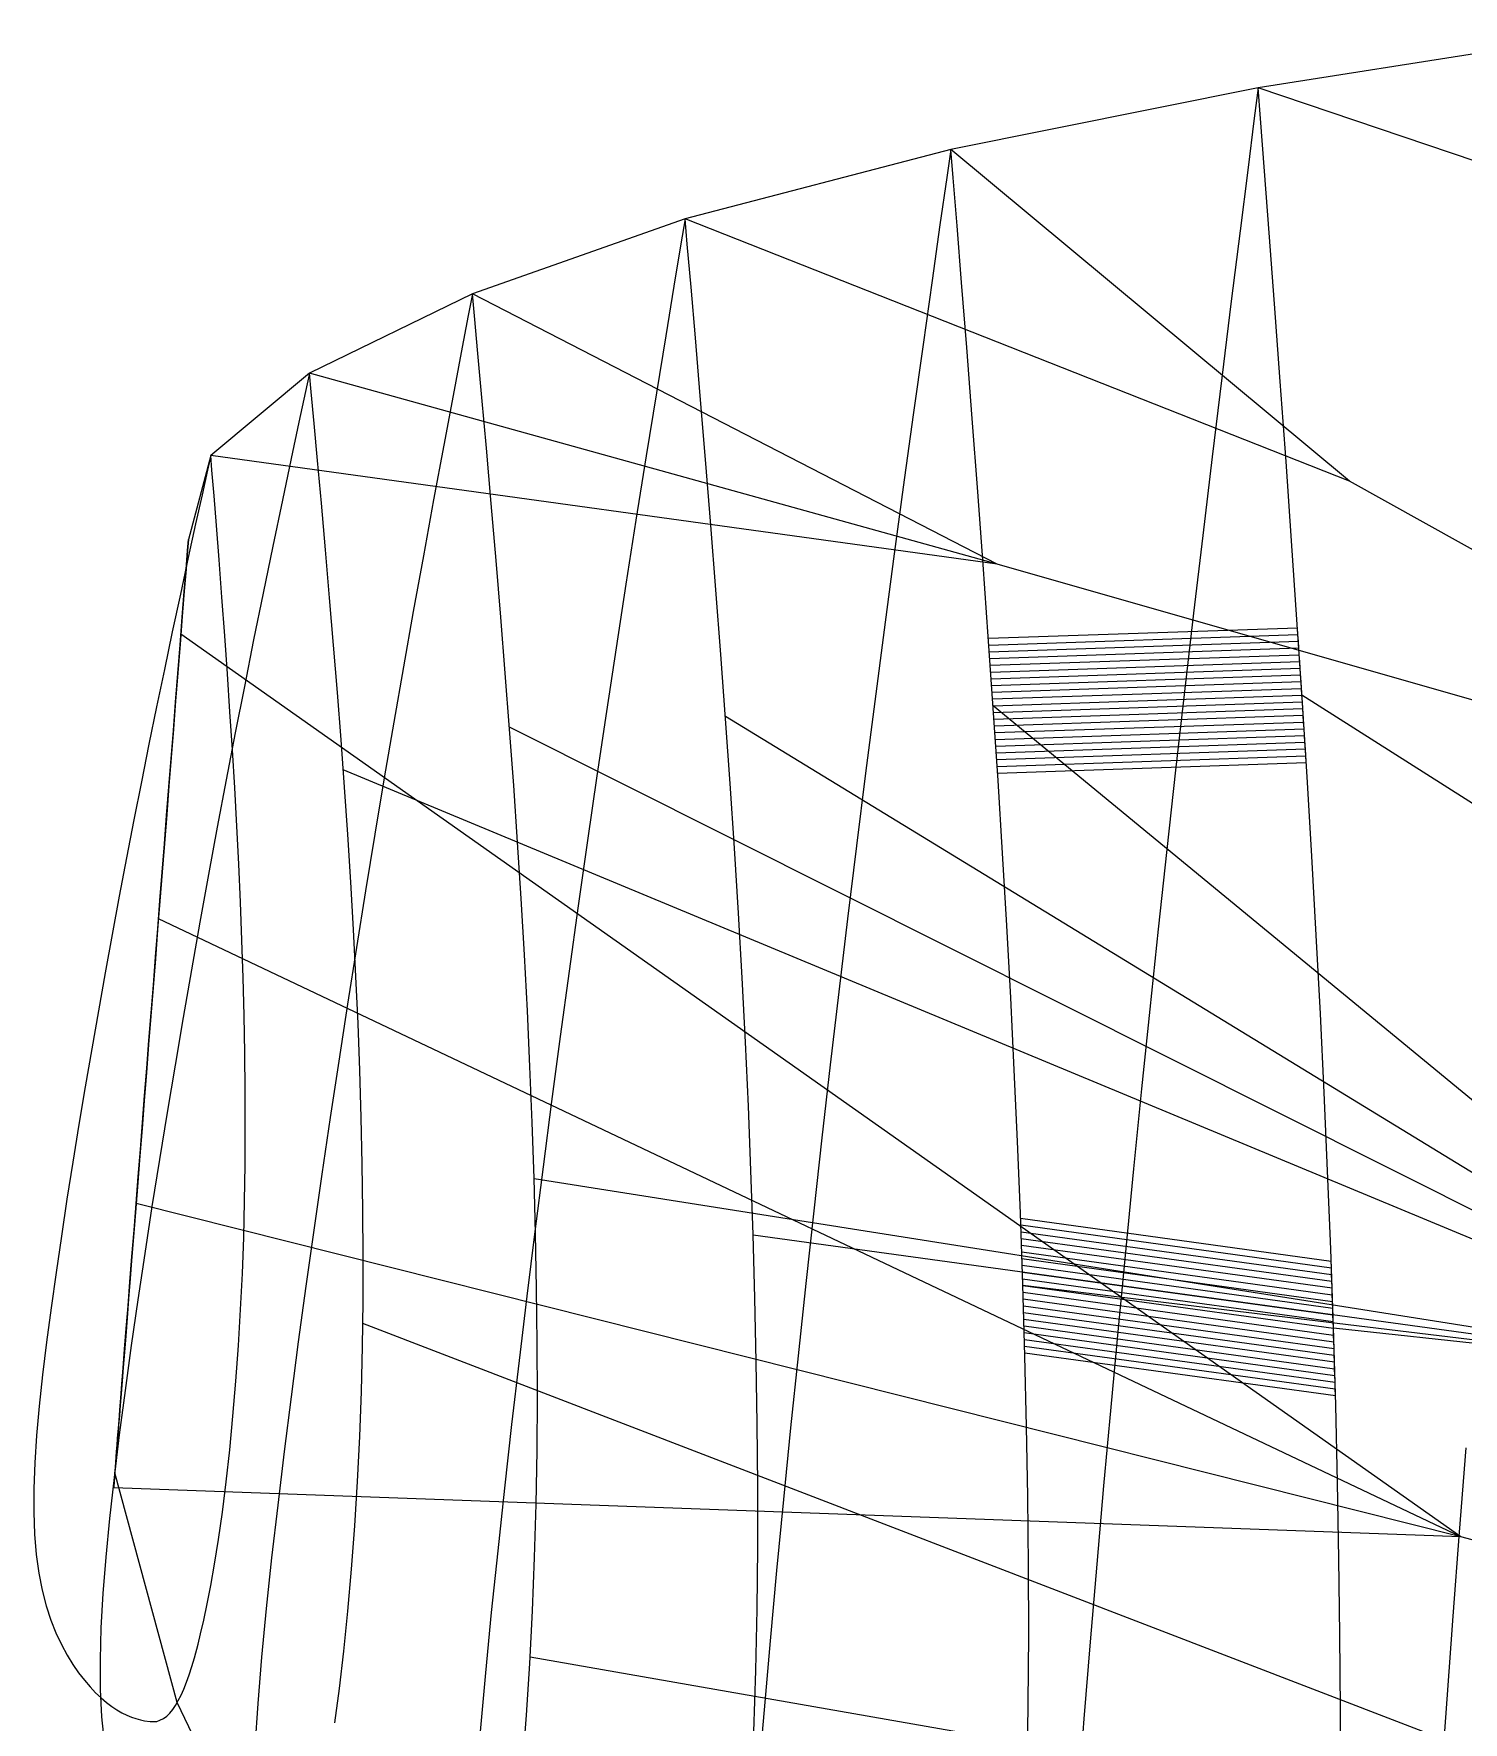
# Model space of a CAD drawing. Extents: x -442 to 442, y 0 to 303.
# Drawn here: x -442.4 to -314.7, y 135.2 to 286 of the extents above; entities that cross this region are included whole.
import ezdxf

# ---------------------------------------------------------------- set-up
doc = ezdxf.new("R2010")
doc.units = 0

msp = doc.modelspace()

# ---------------------------------------------------------------- linework, layer by layer
at = {"layer": 'default', "color": 5, "linetype": 'CONTINUOUS'}
for p, q in [((-302.3, 285.956, 81.31), (-333.052, 281.131, 102.316)), ((-333.052, 281.131, 102.316), (-360.493, 275.616, 124.32)), ((-333.052, 281.131, 102.316), (-333.4, 278.413, 101.833)), ((-333.4, 278.413, 101.833), (-333.988, 273.78, 101.017)), ((-360.493, 275.616, 124.32), (-384.217, 269.431, 146.778)), ((-360.493, 275.616, 124.32), (-360.852, 273.131, 123.893)), ((-360.852, 273.131, 123.893), (-361.46, 268.896, 123.172)), ((-333.988, 273.78, 101.017), (-334.674, 268.35, 100.065)), ((-384.217, 269.431, 146.778), (-403.193, 262.726, 170.005)), ((-384.217, 269.431, 146.778), (-384.588, 267.212, 146.424)), ((-361.46, 268.896, 123.172), (-362.168, 263.932, 122.331)), ((-384.588, 267.212, 146.424), (-385.215, 263.43, 145.828)), ((-334.674, 268.35, 100.065), (-335.455, 262.088, 98.981)), ((-362.168, 263.932, 122.331), (-362.974, 258.207, 121.373)), ((-403.193, 262.726, 170.005), (-417.754, 255.641, 193.035)), ((-403.193, 262.726, 170.005), (-403.564, 260.798, 169.735)), ((-385.215, 263.43, 145.828), (-385.945, 258.997, 145.132)), ((-335.455, 262.088, 98.981), (-336.301, 255.228, 97.807)), ((-403.564, 260.798, 169.735), (-404.191, 257.512, 169.281)), ((-385.945, 258.997, 145.132), (-386.778, 253.885, 144.339)), ((-362.974, 258.207, 121.373), (-363.848, 251.936, 120.335)), ((-404.191, 257.512, 169.281), (-404.921, 253.661, 168.751)), ((-417.754, 255.641, 193.035), (-426.556, 248.306, 215.268)), ((-417.754, 255.641, 193.035), (-418.103, 254.022, 192.847)), ((-336.301, 255.228, 97.807), (-337.161, 248.171, 96.615)), ((-418.103, 254.022, 192.847), (-418.693, 251.263, 192.529)), ((-404.921, 253.661, 168.751), (-405.755, 249.218, 168.146)), ((-386.778, 253.885, 144.339), (-387.681, 248.284, 143.479)), ((-363.848, 251.936, 120.335), (-364.736, 245.484, 119.28)), ((-418.693, 251.263, 192.529), (-419.381, 248.028, 192.157)), ((-405.755, 249.218, 168.146), (-406.658, 244.352, 167.491)), ((-426.556, 248.306, 215.268), (-428.554, 240.808, 236.286)), ((-426.556, 248.306, 215.268), (-426.847, 247.006, 215.197)), ((-419.381, 248.028, 192.157), (-420.165, 244.298, 191.734)), ((-387.681, 248.284, 143.479), (-388.598, 242.523, 142.605)), ((-337.161, 248.171, 96.615), (-338, 241.165, 95.45)), ((-426.847, 247.006, 215.197), (-427.337, 244.791, 215.077)), ((-427.337, 244.791, 215.077), (-427.909, 242.194, 214.936)), ((-420.165, 244.298, 191.734), (-421.016, 240.212, 191.274)), ((-406.658, 244.352, 167.491), (-407.577, 239.346, 166.824)), ((-364.736, 245.484, 119.28), (-365.604, 239.079, 118.25)), ((-427.909, 242.194, 214.936), (-428.562, 239.199, 214.777)), ((-388.598, 242.523, 142.605), (-389.495, 236.802, 141.751)), ((-428.631, 239.826, 236.285), (-428.763, 238.152, 236.282)), ((-428.554, 240.808, 236.286), (-428.631, 239.826, 236.285)), ((-421.016, 240.212, 191.274), (-421.882, 236.008, 190.807)), ((-338, 241.165, 95.45), (-338.82, 234.211, 94.312)), ((-428.562, 239.199, 214.777), (-429.271, 235.918, 214.603)), ((-407.577, 239.346, 166.824), (-408.475, 234.375, 166.172)), ((-365.604, 239.079, 118.25), (-366.452, 232.721, 117.243)), ((-428.763, 238.152, 236.282), (-428.917, 236.189, 236.279)), ((-389.495, 236.802, 141.751), (-390.372, 231.124, 140.917)), ((-429.271, 235.918, 214.603), (-429.993, 232.542, 214.426)), ((-428.917, 236.189, 236.279), (-429.095, 233.926, 236.275)), ((-421.882, 236.008, 190.807), (-422.729, 231.834, 190.35)), ((-429.095, 233.926, 236.275), (-429.29, 231.447, 236.271)), ((-408.475, 234.375, 166.172), (-409.354, 229.441, 165.535)), ((-338.82, 234.211, 94.312), (-339.628, 227.239, 93.192)), ((-429.993, 232.542, 214.426), (-430.699, 229.191, 214.253)), ((-366.452, 232.721, 117.243), (-367.287, 226.347, 116.251)), ((-429.29, 231.447, 236.271), (-429.491, 228.897, 236.267)), ((-422.729, 231.834, 190.35), (-423.557, 227.69, 189.903)), ((-390.372, 231.124, 140.917), (-391.236, 225.431, 140.094)), ((-430.699, 229.191, 214.253), (-431.39, 225.863, 214.084)), ((-409.354, 229.441, 165.535), (-410.22, 224.494, 164.907)), ((-429.491, 228.897, 236.267), (-429.69, 226.366, 236.263)), ((-423.557, 227.69, 189.903), (-424.374, 223.536, 189.462)), ((-429.69, 226.366, 236.263), (-429.888, 223.853, 236.259)), ((-367.287, 226.347, 116.251), (-368.111, 219.927, 115.273)), ((-339.628, 227.239, 93.192), (-340.423, 220.218, 92.088)), ((-431.39, 225.863, 214.084), (-432.073, 222.528, 213.917)), ((-391.236, 225.431, 140.094), (-392.089, 219.698, 139.282)), ((-429.888, 223.853, 236.259), (-430.086, 221.334, 236.255)), ((-424.374, 223.536, 189.462), (-425.182, 219.351, 189.026)), ((-410.22, 224.494, 164.907), (-411.075, 219.512, 164.286)), ((-432.073, 222.528, 213.917), (-432.749, 219.168, 213.751)), ((-430.086, 221.334, 236.255), (-430.286, 218.798, 236.251)), ((-340.423, 220.218, 92.088), (-341.206, 213.135, 91.002)), ((-432.749, 219.168, 213.751), (-433.416, 215.778, 213.588)), ((-430.286, 218.798, 236.251), (-430.487, 216.239, 236.247)), ((-425.182, 219.351, 189.026), (-425.978, 215.13, 188.596)), ((-411.075, 219.512, 164.286), (-411.919, 214.485, 163.674)), ((-392.089, 219.698, 139.282), (-392.928, 213.914, 138.482)), ((-368.111, 219.927, 115.273), (-368.922, 213.451, 114.31)), ((-433.416, 215.778, 213.588), (-434.074, 212.371, 213.427)), ((-430.487, 216.239, 236.247), (-430.689, 213.668, 236.243)), ((-425.978, 215.13, 188.596), (-426.763, 210.886, 188.172)), ((-411.919, 214.485, 163.674), (-412.749, 209.433, 163.072)), ((-430.689, 213.668, 236.243), (-430.892, 211.09, 236.239)), ((-392.928, 213.914, 138.482), (-393.755, 208.1, 137.695)), ((-368.922, 213.451, 114.31), (-369.719, 206.943, 113.364)), ((-341.206, 213.135, 91.002), (-341.975, 206.017, 89.934)), ((-434.074, 212.371, 213.427), (-434.719, 208.954, 213.269)), ((-430.892, 211.09, 236.239), (-431.095, 208.511, 236.235)), ((-426.763, 210.886, 188.172), (-427.531, 206.631, 187.758)), ((-434.719, 208.954, 213.269), (-435.352, 205.535, 213.114)), ((-431.095, 208.511, 236.235), (-431.298, 205.936, 236.231)), ((-412.749, 209.433, 163.072), (-413.56, 204.366, 162.483)), ((-393.755, 208.1, 137.695), (-394.562, 202.27, 136.927)), ((-427.531, 206.631, 187.758), (-428.285, 202.373, 187.351)), ((-369.719, 206.943, 113.364), (-370.497, 200.416, 112.44)), ((-435.352, 205.535, 213.114), (-435.972, 202.12, 212.962)), ((-431.298, 205.936, 236.231), (-431.5, 203.366, 236.227)), ((-341.975, 206.017, 89.934), (-342.725, 198.879, 88.894)), ((-413.56, 204.366, 162.483), (-414.356, 199.298, 161.906)), ((-435.972, 202.12, 212.962), (-436.581, 198.713, 212.813)), ((-431.5, 203.366, 236.227), (-431.701, 200.804, 236.223)), ((-428.285, 202.373, 187.351), (-429.021, 198.121, 186.953)), ((-394.562, 202.27, 136.927), (-395.352, 196.438, 136.174)), ((-431.701, 200.804, 236.223), (-431.902, 198.253, 236.219)), ((-414.356, 199.298, 161.906), (-415.133, 194.235, 161.342)), ((-370.497, 200.416, 112.44), (-371.258, 193.887, 111.535)), ((-436.581, 198.713, 212.813), (-437.176, 195.315, 212.667)), ((-431.902, 198.253, 236.219), (-432.102, 195.713, 236.215)), ((-429.021, 198.121, 186.953), (-429.744, 193.877, 186.563)), ((-342.725, 198.879, 88.894), (-343.459, 191.738, 87.876)), ((-395.352, 196.438, 136.174), (-396.124, 190.613, 135.438)), ((-437.176, 195.315, 212.667), (-437.757, 191.93, 212.525)), ((-432.102, 195.713, 236.215), (-432.301, 193.188, 236.211)), ((-432.301, 193.188, 236.211), (-432.498, 190.686, 236.207)), ((-429.744, 193.877, 186.563), (-430.449, 189.646, 186.182)), ((-415.133, 194.235, 161.342), (-415.896, 189.183, 160.789)), ((-371.258, 193.887, 111.535), (-372.002, 187.365, 110.653)), ((-437.757, 191.93, 212.525), (-438.321, 188.56, 212.387)), ((-343.459, 191.738, 87.876), (-344.175, 184.606, 86.883)), ((-432.498, 190.686, 236.207), (-432.692, 188.211, 236.203)), ((-396.124, 190.613, 135.438), (-396.881, 184.8, 134.718)), ((-438.321, 188.56, 212.387), (-438.867, 185.209, 212.253)), ((-430.449, 189.646, 186.182), (-431.137, 185.43, 185.811)), ((-415.896, 189.183, 160.789), (-416.639, 184.145, 160.25)), ((-432.692, 188.211, 236.203), (-432.884, 185.776, 236.199)), ((-372.002, 187.365, 110.653), (-372.73, 180.858, 109.788)), ((-432.884, 185.776, 236.199), (-433.071, 183.396, 236.195)), ((-438.867, 185.209, 212.253), (-439.392, 181.888, 212.125)), ((-431.137, 185.43, 185.811), (-431.803, 181.234, 185.452)), ((-416.639, 184.145, 160.25), (-417.362, 179.127, 159.725)), ((-396.881, 184.8, 134.718), (-397.618, 179.005, 134.016)), ((-344.175, 184.606, 86.883), (-344.875, 177.49, 85.911)), ((-433.071, 183.396, 236.195), (-433.253, 181.091, 236.192)), ((-439.392, 181.888, 212.125), (-439.893, 178.602, 212.002)), ((-433.253, 181.091, 236.192), (-433.426, 178.886, 236.188)), ((-431.803, 181.234, 185.452), (-432.446, 177.061, 185.104)), ((-372.73, 180.858, 109.788), (-373.438, 174.37, 108.947)), ((-439.893, 178.602, 212.002), (-440.368, 175.367, 211.885)), ((-433.426, 178.886, 236.188), (-433.591, 176.796, 236.185)), ((-417.362, 179.127, 159.725), (-418.063, 174.131, 159.217)), ((-397.618, 179.005, 134.016), (-398.335, 173.231, 133.334)), ((-433.591, 176.796, 236.185), (-433.745, 174.83, 236.182)), ((-432.446, 177.061, 185.104), (-433.064, 172.925, 184.771)), ((-344.875, 177.49, 85.911), (-345.556, 170.395, 84.966)), ((-440.368, 175.367, 211.885), (-440.811, 172.205, 211.777)), ((-433.745, 174.83, 236.182), (-433.89, 172.991, 236.179)), ((-418.063, 174.131, 159.217), (-418.739, 169.164, 158.726)), ((-373.438, 174.37, 108.947), (-374.126, 167.907, 108.13)), ((-440.811, 172.205, 211.777), (-441.213, 169.141, 211.679)), ((-433.89, 172.991, 236.179), (-434.025, 171.278, 236.176)), ((-433.064, 172.925, 184.771), (-433.651, 168.833, 184.454)), ((-398.335, 173.231, 133.334), (-399.028, 167.484, 132.673)), ((-434.025, 171.278, 236.176), (-434.15, 169.692, 236.174)), ((-345.556, 170.395, 84.966), (-346.217, 163.327, 84.048)), ((-441.213, 169.141, 211.679), (-441.566, 166.208, 211.592)), ((-434.15, 169.692, 236.174), (-434.265, 168.228, 236.171)), ((-418.739, 169.164, 158.726), (-419.387, 164.242, 158.257)), ((-434.265, 168.228, 236.171), (-434.371, 166.883, 236.169)), ((-433.651, 168.833, 184.454), (-434.207, 164.805, 184.154)), ((-399.028, 167.484, 132.673), (-399.697, 161.77, 132.037)), ((-374.126, 167.907, 108.13), (-374.792, 161.473, 107.339)), ((-441.566, 166.208, 211.592), (-441.864, 163.427, 211.519)), ((-434.371, 166.883, 236.169), (-434.468, 165.65, 236.167)), ((-434.207, 164.805, 184.154), (-434.722, 160.867, 183.876)), ((-434.556, 164.522, 236.166), (-434.637, 163.493, 236.164)), ((-434.468, 165.65, 236.167), (-434.556, 164.522, 236.166)), ((-441.864, 163.427, 211.519), (-442.098, 160.808, 211.462)), ((-434.637, 163.493, 236.164), (-434.711, 162.557, 236.163)), ((-419.387, 164.242, 158.257), (-420.001, 159.371, 157.811)), ((-346.217, 163.327, 84.048), (-346.856, 156.292, 83.161)), ((-434.778, 161.711, 236.161), (-434.837, 160.951, 236.16)), ((-434.711, 162.557, 236.163), (-434.778, 161.711, 236.161)), ((-399.697, 161.77, 132.037), (-400.336, 156.107, 131.428)), ((-374.792, 161.473, 107.339), (-375.432, 155.078, 106.579)), ((-442.098, 160.808, 211.462), (-442.261, 158.355, 211.422)), ((-434.722, 160.867, 183.876), (-435.187, 157.053, 183.625)), ((-434.891, 160.272, 236.159), (-434.939, 159.665, 236.158)), ((-434.837, 160.951, 236.16), (-434.891, 160.272, 236.159)), ((-442.261, 158.355, 211.422), (-442.347, 156.068, 211.401)), ((-435.018, 158.65, 236.156), (-435.052, 158.228, 236.156)), ((-434.981, 159.127, 236.157), (-435.018, 158.65, 236.156)), ((-434.939, 159.665, 236.158), (-434.981, 159.127, 236.157)), ((-420.001, 159.371, 157.811), (-420.583, 154.576, 157.389)), ((-314.527, 159.703, 61.161), (-315.117, 152.164, 60.188)), ((-435.187, 157.053, 183.625), (-435.592, 153.401, 183.407)), ((-435.165, 156.791, 236.153), (-435.179, 156.615, 236.153)), ((-435.169, 156.737, 236.153), (-435.149, 156.99, 236.154)), ((-435.148, 157.001, 236.154), (-435.165, 156.791, 236.153)), ((-435.149, 156.99, 236.154), (-435.126, 157.286, 236.154)), ((-435.129, 157.247, 236.154), (-435.148, 157.001, 236.154)), ((-435.106, 157.532, 236.155), (-435.129, 157.247, 236.154)), ((-435.126, 157.286, 236.154), (-435.111, 157.472, 236.154)), ((-435.081, 157.857, 236.155), (-435.106, 157.532, 236.155)), ((-435.052, 158.228, 236.156), (-435.081, 157.857, 236.155)), ((-442.347, 156.068, 211.401), (-442.356, 153.946, 211.399)), ((-435.218, 156.118, 236.152), (-435.215, 156.157, 236.152)), ((-435.216, 156.145, 236.152), (-435.218, 156.117, 236.152)), ((-435.218, 156.117, 236.152), (-435.218, 156.118, 236.152)), ((-435.211, 156.196, 236.152), (-435.216, 156.145, 236.152)), ((-435.215, 156.157, 236.152), (-435.208, 156.238, 236.153)), ((-435.206, 156.267, 236.153), (-435.211, 156.196, 236.152)), ((-435.208, 156.238, 236.153), (-435.199, 156.361, 236.153)), ((-435.199, 156.357, 236.153), (-435.206, 156.267, 236.153)), ((-435.199, 156.361, 236.153), (-435.186, 156.527, 236.153)), ((-435.19, 156.472, 236.153), (-435.199, 156.357, 236.153)), ((-435.179, 156.615, 236.153), (-435.19, 156.472, 236.153)), ((-435.186, 156.527, 236.153), (-435.169, 156.737, 236.153)), ((-400.336, 156.107, 131.428), (-400.942, 150.504, 130.851)), ((-346.856, 156.292, 83.161), (-347.47, 149.298, 82.31)), ((-442.356, 153.946, 211.399), (-442.285, 151.983, 211.416)), ((-420.583, 154.576, 157.389), (-421.12, 149.89, 156.999)), ((-375.432, 155.078, 106.579), (-376.044, 148.739, 105.852)), ((-435.592, 153.401, 183.407), (-435.929, 149.937, 183.224)), ((-442.285, 151.983, 211.416), (-442.137, 150.175, 211.452)), ((-315.117, 152.164, 60.188), (-315.684, 144.67, 59.254)), ((-442.137, 150.175, 211.452), (-441.915, 148.514, 211.507)), ((-435.929, 149.937, 183.224), (-436.188, 146.677, 183.085)), ((-421.12, 149.89, 156.999), (-421.604, 145.351, 156.648)), ((-400.942, 150.504, 130.851), (-401.513, 144.988, 130.307)), ((-347.47, 149.298, 82.31), (-348.056, 142.367, 81.497)), ((-441.915, 148.514, 211.507), (-441.621, 146.991, 211.579)), ((-376.044, 148.739, 105.852), (-376.623, 142.468, 105.165)), ((-441.621, 146.991, 211.579), (-441.259, 145.595, 211.667)), ((-436.188, 146.677, 183.085), (-436.359, 143.622, 182.992)), ((-441.259, 145.595, 211.667), (-440.84, 144.321, 211.77)), ((-421.604, 145.351, 156.648), (-422.022, 141.005, 156.345)), ((-401.513, 144.988, 130.307), (-402.041, 139.598, 129.804)), ((-440.84, 144.321, 211.77), (-440.379, 143.167, 211.883)), ((-436.359, 143.622, 182.992), (-436.435, 140.775, 182.951)), ((-315.684, 144.67, 59.254), (-316.224, 137.244, 58.365)), ((-440.379, 143.167, 211.883), (-439.888, 142.124, 212.003)), ((-439.888, 142.124, 212.003), (-439.383, 141.19, 212.127)), ((-376.623, 142.468, 105.165), (-377.168, 136.295, 104.517)), ((-348.056, 142.367, 81.497), (-348.609, 135.51, 80.729)), ((-439.383, 141.19, 212.127), (-438.869, 140.352, 212.253)), ((-438.869, 140.352, 212.253), (-438.352, 139.605, 212.379)), ((-436.435, 140.775, 182.951), (-436.415, 138.133, 182.962)), ((-422.022, 141.005, 156.345), (-422.368, 136.884, 156.093)), ((-438.352, 139.605, 212.379), (-437.839, 138.941, 212.505)), ((-437.839, 138.941, 212.505), (-437.334, 138.351, 212.628)), ((-402.041, 139.598, 129.804), (-402.513, 134.377, 129.354)), ((-437.334, 138.351, 212.628), (-436.837, 137.829, 212.75)), ((-436.837, 137.829, 212.75), (-436.35, 137.37, 212.87)), ((-436.415, 138.133, 182.962), (-436.296, 135.689, 183.027)), ((-436.35, 137.37, 212.87), (-435.87, 136.964, 212.987)), ((-316.224, 137.244, 58.365), (-316.733, 129.897, 57.525)), ((-436.296, 135.689, 183.027), (-436.082, 133.44, 183.142)), ((-435.87, 136.964, 212.987), (-435.4, 136.611, 213.102)), ((-435.4, 136.611, 213.102), (-434.94, 136.306, 213.215)), ((-434.94, 136.306, 213.215), (-434.492, 136.048, 213.324)), ((-434.492, 136.048, 213.324), (-434.06, 135.835, 213.43)), ((-434.06, 135.835, 213.43), (-433.638, 135.66, 213.534)), ((-430.78, 135.52, 214.234), (-430.486, 135.727, 214.305)), ((-430.486, 135.727, 214.305), (-430.208, 135.994, 214.373)), ((-430.208, 135.994, 214.373), (-429.951, 136.32, 214.436)), ((-429.951, 136.32, 214.436), (-429.704, 136.704, 214.497)), ((-429.704, 136.704, 214.497), (-429.568, 136.945, 214.53)), ((-422.368, 136.884, 156.093), (-422.629, 133.005, 155.904)), ((-377.168, 136.295, 104.517), (-377.67, 130.262, 103.921)), ((-433.638, 135.66, 213.534), (-433.234, 135.518, 213.633)), ((-433.234, 135.518, 213.633), (-432.82, 135.403, 213.734)), ((-432.82, 135.403, 213.734), (-432.469, 135.316, 213.82)), ((-432.469, 135.316, 213.82), (-431.965, 135.254, 213.943)), ((-431.965, 135.254, 213.943), (-431.925, 135.254, 213.953)), ((-431.925, 135.254, 213.953), (-431.356, 135.277, 214.092)), ((-431.356, 135.277, 214.092), (-431.099, 135.372, 214.155)), ((-431.099, 135.372, 214.155), (-430.78, 135.52, 214.234)), ((-348.609, 135.51, 80.729), (-349.13, 128.761, 80.007))]:
    msp.add_line(p, q, dxfattribs=at)
at = {"layer": 'default', "color": 3, "linetype": 'CONTINUOUS'}
for p, q in [((-332.838, 278.377, 102.613), (-333.052, 281.131, 102.316)), ((-332.478, 273.682, 103.113), (-332.838, 278.377, 102.613)), ((-360.286, 273.094, 124.566), (-360.493, 275.616, 124.32)), ((-359.937, 268.794, 124.98), (-360.286, 273.094, 124.566)), ((-332.06, 268.177, 103.692), (-332.478, 273.682, 103.113)), ((-384.019, 267.174, 146.967), (-384.217, 269.431, 146.778)), ((-359.532, 263.752, 125.46), (-359.937, 268.794, 124.98)), ((-383.684, 263.327, 147.285), (-384.019, 267.174, 146.967)), ((-331.587, 261.835, 104.348), (-332.06, 268.177, 103.692)), ((-403.01, 260.761, 170.137), (-403.193, 262.726, 170.005)), ((-383.297, 258.815, 147.654), (-383.684, 263.327, 147.285)), ((-359.075, 257.944, 126.003), (-359.532, 263.752, 125.46)), ((-331.078, 254.899, 105.054), (-331.587, 261.835, 104.348)), ((-402.703, 257.411, 170.36), (-403.01, 260.761, 170.137)), ((-382.86, 253.618, 148.07), (-383.297, 258.815, 147.654)), ((-358.583, 251.592, 126.588), (-359.075, 257.944, 126.003)), ((-402.346, 253.482, 170.619), (-402.703, 257.411, 170.36)), ((-417.597, 253.986, 193.12), (-417.754, 255.641, 193.035)), ((-330.566, 247.766, 105.765), (-331.078, 254.899, 105.054)), ((-417.333, 251.167, 193.263), (-417.597, 253.986, 193.12)), ((-401.945, 248.956, 170.91), (-402.346, 253.482, 170.619)), ((-382.389, 247.934, 148.518), (-382.86, 253.618, 148.07)), ((-417.027, 247.86, 193.428), (-417.333, 251.167, 193.263)), ((-358.088, 245.06, 127.175), (-358.583, 251.592, 126.588)), ((-401.513, 244.006, 171.223), (-401.945, 248.956, 170.91)), ((-426.448, 246.977, 215.294), (-426.556, 248.306, 215.268)), ((-416.683, 244.05, 193.614), (-417.027, 247.86, 193.428)), ((-381.917, 242.089, 148.968), (-382.389, 247.934, 148.518)), ((-330.071, 240.691, 106.452), (-330.566, 247.766, 105.765)), ((-426.266, 244.711, 215.339), (-426.448, 246.977, 215.294)), ((-426.055, 242.055, 215.391), (-426.266, 244.711, 215.339)), ((-357.611, 238.581, 127.743), (-358.088, 245.06, 127.175)), ((-416.313, 239.884, 193.813), (-416.683, 244.05, 193.614)), ((-401.08, 238.916, 171.537), (-401.513, 244.006, 171.223)), ((-425.819, 238.994, 215.448), (-426.055, 242.055, 215.391)), ((-381.461, 236.292, 149.402), (-381.917, 242.089, 148.968)), ((-428.764, 238.133, 236.282), (-428.632, 239.819, 236.285)), ((-428.632, 239.819, 236.285), (-428.554, 240.808, 236.286)), ((-415.943, 235.6, 194.013), (-416.313, 239.884, 193.813)), ((-329.591, 233.672, 107.117), (-330.071, 240.691, 106.452)), ((-425.566, 235.647, 215.51), (-425.819, 238.994, 215.448)), ((-400.664, 233.868, 171.84), (-401.08, 238.916, 171.537)), ((-357.149, 232.153, 128.291), (-357.611, 238.581, 127.743)), ((-428.92, 236.155, 236.279), (-428.764, 238.133, 236.282)), ((-429.099, 233.877, 236.275), (-428.92, 236.155, 236.279)), ((-425.314, 232.205, 215.572), (-425.566, 235.647, 215.51)), ((-415.588, 231.351, 194.204), (-415.943, 235.6, 194.013)), ((-381.021, 230.54, 149.821), (-381.461, 236.292, 149.402)), ((-429.295, 231.386, 236.271), (-429.099, 233.877, 236.275)), ((-400.262, 228.86, 172.131), (-400.664, 233.868, 171.84)), ((-425.073, 228.792, 215.631), (-425.314, 232.205, 215.572)), ((-329.129, 226.655, 107.759), (-329.591, 233.672, 107.117)), ((-429.497, 228.823, 236.267), (-429.295, 231.386, 236.271)), ((-415.247, 227.136, 194.389), (-415.588, 231.351, 194.204)), ((-356.703, 225.727, 128.82), (-357.149, 232.153, 128.291)), ((-380.598, 224.79, 150.224), (-381.021, 230.54, 149.821)), ((-429.697, 226.281, 236.263), (-429.497, 228.823, 236.267)), ((-424.843, 225.405, 215.687), (-425.073, 228.792, 215.631)), ((-399.877, 223.854, 172.41), (-400.262, 228.86, 172.131)), ((-429.895, 223.759, 236.259), (-429.697, 226.281, 236.263)), ((-414.92, 222.923, 194.565), (-415.247, 227.136, 194.389)), ((-328.683, 219.608, 108.378), (-329.129, 226.655, 107.759)), ((-424.624, 222.021, 215.741), (-424.843, 225.405, 215.687)), ((-380.192, 219.017, 150.61), (-380.598, 224.79, 150.224)), ((-356.275, 219.274, 129.328), (-356.703, 225.727, 128.82)), ((-430.094, 221.238, 236.255), (-429.895, 223.759, 236.259)), ((-399.508, 218.826, 172.678), (-399.877, 223.854, 172.41)), ((-424.418, 218.622, 215.791), (-424.624, 222.021, 215.741)), ((-414.609, 218.692, 194.733), (-414.92, 222.923, 194.565)), ((-430.293, 218.706, 236.251), (-430.094, 221.238, 236.255)), ((-430.493, 216.166, 236.247), (-430.293, 218.706, 236.251)), ((-424.229, 215.213, 215.838), (-424.418, 218.622, 215.791)), ((-414.319, 214.45, 194.889), (-414.609, 218.692, 194.733)), ((-399.164, 213.785, 172.928), (-399.508, 218.826, 172.678)), ((-379.811, 213.227, 150.974), (-380.192, 219.017, 150.61)), ((-355.871, 212.803, 129.809), (-356.275, 219.274, 129.328)), ((-328.26, 212.541, 108.964), (-328.683, 219.608, 108.378)), ((-430.692, 213.627, 236.243), (-430.493, 216.166, 236.247)), ((-424.057, 211.808, 215.88), (-424.229, 215.213, 215.838)), ((-414.052, 210.211, 195.034), (-414.319, 214.45, 194.889)), ((-430.892, 211.096, 236.239), (-430.692, 213.627, 236.243)), ((-398.843, 208.748, 173.16), (-399.164, 213.785, 172.928)), ((-379.454, 207.441, 151.314), (-379.811, 213.227, 150.974)), ((-355.491, 206.336, 130.259), (-355.871, 212.803, 129.809)), ((-431.09, 208.573, 236.235), (-430.892, 211.096, 236.239)), ((-423.906, 208.413, 215.917), (-424.057, 211.808, 215.88)), ((-327.863, 205.479, 109.516), (-328.26, 212.541, 108.964)), ((-413.811, 205.985, 195.164), (-414.052, 210.211, 195.034)), ((-431.288, 206.057, 236.231), (-431.09, 208.573, 236.235)), ((-423.777, 205.031, 215.949), (-423.906, 208.413, 215.917)), ((-398.552, 203.726, 173.372), (-398.843, 208.748, 173.16)), ((-379.127, 201.673, 151.625), (-379.454, 207.441, 151.314)), ((-431.486, 203.543, 236.227), (-431.288, 206.057, 236.231)), ((-413.597, 201.774, 195.279), (-413.811, 205.985, 195.164)), ((-355.142, 199.888, 130.674), (-355.491, 206.336, 130.259)), ((-327.495, 198.437, 110.026), (-327.863, 205.479, 109.516)), ((-431.683, 201.033, 236.223), (-431.486, 203.543, 236.227)), ((-423.669, 201.658, 215.975), (-423.777, 205.031, 215.949)), ((-398.29, 198.722, 173.562), (-398.552, 203.726, 173.372)), ((-431.88, 198.534, 236.219), (-431.683, 201.033, 236.223)), ((-423.584, 198.291, 215.996), (-423.669, 201.658, 215.975)), ((-413.411, 197.576, 195.379), (-413.597, 201.774, 195.279)), ((-378.831, 195.924, 151.907), (-379.127, 201.673, 151.625)), ((-354.823, 193.463, 131.053), (-355.142, 199.888, 130.674)), ((-432.075, 196.053, 236.215), (-431.88, 198.534, 236.219)), ((-423.524, 194.928, 216.01), (-423.584, 198.291, 215.996)), ((-413.255, 193.384, 195.464), (-413.411, 197.576, 195.379)), ((-398.059, 193.733, 173.729), (-398.29, 198.722, 173.562)), ((-327.157, 191.419, 110.495), (-327.495, 198.437, 110.026)), ((-432.269, 193.598, 236.212), (-432.075, 196.053, 236.215)), ((-423.487, 191.582, 216.019), (-423.524, 194.928, 216.01)), ((-378.567, 190.193, 152.158), (-378.831, 195.924, 151.907)), ((-432.46, 191.166, 236.208), (-432.269, 193.598, 236.212)), ((-413.13, 189.199, 195.531), (-413.255, 193.384, 195.464)), ((-397.86, 188.75, 173.873), (-398.059, 193.733, 173.729)), ((-354.536, 187.056, 131.394), (-354.823, 193.463, 131.053)), ((-423.477, 188.262, 216.022), (-423.487, 191.582, 216.019)), ((-432.65, 188.745, 236.204), (-432.46, 191.166, 236.208)), ((-378.336, 184.468, 152.378), (-378.567, 190.193, 152.158)), ((-326.851, 184.421, 110.919), (-327.157, 191.419, 110.495)), ((-432.84, 186.329, 236.2), (-432.65, 188.745, 236.204)), ((-413.034, 185.033, 195.583), (-413.13, 189.199, 195.531)), ((-397.695, 183.775, 173.993), (-397.86, 188.75, 173.873)), ((-423.493, 184.978, 216.018), (-423.477, 188.262, 216.022)), ((-354.282, 180.656, 131.696), (-354.536, 187.056, 131.394)), ((-433.031, 183.913, 236.196), (-432.84, 186.329, 236.2)), ((-423.538, 181.725, 216.007), (-423.493, 184.978, 216.018)), ((-412.973, 180.9, 195.616), (-413.034, 185.033, 195.583)), ((-378.139, 178.753, 152.566), (-378.336, 184.468, 152.378)), ((-326.578, 177.431, 111.299), (-326.851, 184.421, 110.919)), ((-433.22, 181.505, 236.192), (-433.031, 183.913, 236.196)), ((-397.563, 178.823, 174.089), (-397.695, 183.775, 173.993)), ((-433.408, 179.122, 236.189), (-433.22, 181.505, 236.192)), ((-423.618, 178.491, 215.987), (-423.538, 181.725, 216.007)), ((-412.946, 176.811, 195.631), (-412.973, 180.9, 195.616)), ((-354.062, 174.266, 131.957), (-354.282, 180.656, 131.696)), ((-433.591, 176.787, 236.185), (-433.408, 179.122, 236.189)), ((-423.734, 175.263, 215.959), (-423.618, 178.491, 215.987)), ((-397.468, 173.91, 174.158), (-397.563, 178.823, 174.089)), ((-377.977, 173.064, 152.72), (-378.139, 178.753, 152.566)), ((-433.769, 174.528, 236.181), (-433.591, 176.787, 236.185)), ((-412.955, 172.762, 195.626), (-412.946, 176.811, 195.631)), ((-326.339, 170.451, 111.63), (-326.578, 177.431, 111.299)), ((-423.891, 172.039, 215.92), (-423.734, 175.263, 215.959)), ((-433.939, 172.37, 236.178), (-433.769, 174.528, 236.181)), ((-397.411, 169.049, 174.199), (-397.468, 173.91, 174.158)), ((-353.876, 167.906, 132.177), (-354.062, 174.266, 131.957)), ((-434.098, 170.344, 236.175), (-433.939, 172.37, 236.178)), ((-424.086, 168.826, 215.873), (-423.891, 172.039, 215.92)), ((-413.009, 168.735, 195.597), (-412.955, 172.762, 195.626)), ((-377.853, 167.419, 152.838), (-377.977, 173.064, 152.72)), ((-326.134, 163.504, 111.915), (-326.339, 170.451, 111.63)), ((-434.244, 168.496, 236.172), (-434.098, 170.344, 236.175)), ((-397.395, 164.235, 174.211), (-397.411, 169.049, 174.199)), ((-434.373, 166.851, 236.169), (-434.244, 168.496, 236.172)), ((-424.316, 165.649, 215.816), (-424.086, 168.826, 215.873)), ((-413.109, 164.717, 195.543), (-413.009, 168.735, 195.597)), ((-377.768, 161.833, 152.919), (-377.853, 167.419, 152.838)), ((-353.729, 161.594, 132.352), (-353.876, 167.906, 132.177)), ((-434.486, 165.411, 236.167), (-434.373, 166.851, 236.169)), ((-434.585, 164.161, 236.165), (-434.486, 165.411, 236.167)), ((-424.578, 162.539, 215.752), (-424.316, 165.649, 215.816)), ((-413.261, 160.703, 195.46), (-413.109, 164.717, 195.543)), ((-434.744, 162.133, 236.162), (-434.67, 163.078, 236.163)), ((-434.67, 163.078, 236.163), (-434.585, 164.161, 236.165)), ((-397.427, 159.447, 174.188), (-397.395, 164.235, 174.211)), ((-325.967, 156.609, 112.146), (-326.134, 163.504, 111.915)), ((-434.798, 161.452, 236.161), (-434.744, 162.133, 236.162)), ((-424.868, 159.53, 215.681), (-424.578, 162.539, 215.752)), ((-377.726, 156.301, 152.959), (-377.768, 161.833, 152.919)), ((-353.621, 155.348, 132.48), (-353.729, 161.594, 132.352)), ((-413.462, 156.702, 195.352), (-413.261, 160.703, 195.46)), ((-425.184, 156.658, 215.604), (-424.868, 159.53, 215.681)), ((-397.51, 154.669, 174.127), (-397.427, 159.447, 174.188)), ((-425.52, 153.965, 215.522), (-425.184, 156.658, 215.604)), ((-413.707, 152.746, 195.22), (-413.462, 156.702, 195.352)), ((-377.732, 150.798, 152.953), (-377.726, 156.301, 152.959)), ((-353.555, 149.162, 132.559), (-353.621, 155.348, 132.48)), ((-325.839, 149.785, 112.324), (-325.967, 156.609, 112.146)), ((-425.867, 151.509, 215.437), (-425.52, 153.965, 215.522)), ((-397.65, 149.895, 174.026), (-397.51, 154.669, 174.127)), ((-413.993, 148.874, 195.065), (-413.707, 152.746, 195.22)), ((-426.217, 149.325, 215.351), (-425.867, 151.509, 215.437)), ((-377.792, 145.306, 152.896), (-377.732, 150.798, 152.953)), ((-426.553, 147.416, 215.268), (-426.217, 149.325, 215.351)), ((-397.842, 145.137, 173.886), (-397.65, 149.895, 174.026)), ((-325.754, 143.027, 112.443), (-325.839, 149.785, 112.324)), ((-414.318, 145.128, 194.89), (-413.993, 148.874, 195.065)), ((-353.538, 143.008, 132.578), (-353.555, 149.162, 132.559)), ((-426.873, 145.759, 215.19), (-426.553, 147.416, 215.268)), ((-427.175, 144.325, 215.116), (-426.873, 145.759, 215.19)), ((-414.676, 141.552, 194.697), (-414.318, 145.128, 194.89)), ((-398.085, 140.431, 173.71), (-397.842, 145.137, 173.886)), ((-377.91, 139.819, 152.784), (-377.792, 145.306, 152.896)), ((-427.46, 143.076, 215.047), (-427.175, 144.325, 215.116)), ((-427.682, 142.176, 214.992), (-427.46, 143.076, 215.047)), ((-353.575, 136.866, 132.536), (-353.538, 143.008, 132.578)), ((-325.717, 136.303, 112.494), (-325.754, 143.027, 112.443)), ((-415.064, 138.198, 194.488), (-414.676, 141.552, 194.697)), ((-398.372, 135.824, 173.502), (-398.085, 140.431, 173.71)), ((-378.082, 134.35, 152.62), (-377.91, 139.819, 152.784)), ((-415.468, 135.141, 194.269), (-415.064, 138.198, 194.488)), ((-398.702, 131.367, 173.263), (-398.372, 135.824, 173.502)), ((-353.669, 130.729, 132.424), (-353.575, 136.866, 132.536)), ((-325.732, 129.592, 112.472), (-325.717, 136.303, 112.494))]:
    msp.add_line(p, q, dxfattribs=at)
at = {"layer": 'default', "color": 30, "linetype": 'CONTINUOUS'}
for p, q in [((-275.574, 261.649, 153.375), (-333.052, 281.131, 102.316)), ((-324.886, 246.016, 210.255), (-360.493, 275.616, 124.32)), ((-324.886, 246.016, 210.255), (-384.217, 269.431, 146.778)), ((-356.362, 238.586, 236.899), (-403.193, 262.726, 170.005)), ((-356.362, 238.586, 236.899), (-417.754, 255.641, 193.035)), ((-356.362, 238.586, 236.899), (-426.556, 248.306, 215.268)), ((-264.777, 212.451, 304.856), (-324.886, 246.016, 210.255)), ((-264.777, 212.451, 304.856), (-356.362, 238.586, 236.899))]:
    msp.add_line(p, q, dxfattribs=at)
at = {"layer": 'default', "color": 8, "linetype": 'CONTINUOUS'}
for p, q in [((-314.97, 151.738, 364.912), (-429.22, 232.339, 236.273)), ((-222.861, 159.238, 249.395), (-329.146, 226.91, 107.736)), ((-283.485, 165.657, 300.719), (-380.614, 224.999, 150.209)), ((-283.485, 165.657, 300.719), (-356.72, 225.96, 128.801)), ((-283.485, 165.657, 300.719), (-399.891, 224.035, 172.4)), ((-283.485, 165.657, 300.719), (-414.723, 220.246, 194.671)), ((-314.97, 151.738, 364.912), (-431.219, 206.932, 236.233)), ((-283.485, 165.657, 300.719), (-397.694, 183.716, 173.994)), ((-314.97, 151.738, 364.912), (-433.219, 181.524, 236.192)), ((-283.485, 165.657, 300.719), (-378.137, 178.686, 152.567)), ((-283.485, 165.657, 300.719), (-354.06, 174.191, 131.959)), ((-283.664, 121.023, 306.413), (-412.981, 170.812, 195.612)), ((-222.861, 159.238, 249.395), (-326.337, 170.369, 111.634)), ((-314.97, 151.738, 364.912), (-435.218, 156.117, 236.152)), ((-35.344, 78.234, 669.552), (-314.97, 151.738, 364.912)), ((-283.664, 121.023, 306.413), (-398.056, 140.995, 173.731))]:
    msp.add_line(p, q, dxfattribs=at)
at = {"layer": 'default', "color": 2, "linetype": 'CONTINUOUS'}
for p, q in [((-357.136, 231.977, 128.306), (-329.542, 232.922, 107.186)), ((-357.095, 231.375, 128.355), (-329.502, 232.321, 107.241)), ((-329.502, 232.321, 107.241), (-329.542, 232.922, 107.186)), ((-329.463, 231.72, 107.296), (-329.502, 232.321, 107.241)), ((-357.095, 231.375, 128.355), (-357.136, 231.375, 128.306)), ((-357.053, 230.773, 128.405), (-357.095, 230.773, 128.355)), ((-357.053, 230.773, 128.405), (-329.463, 231.72, 107.296)), ((-357.011, 230.172, 128.454), (-329.423, 231.119, 107.351)), ((-329.423, 231.119, 107.351), (-329.463, 231.72, 107.296)), ((-329.383, 230.517, 107.406), (-329.423, 231.119, 107.351)), ((-357.011, 230.172, 128.454), (-357.053, 230.172, 128.405)), ((-356.97, 229.57, 128.504), (-357.011, 229.57, 128.454)), ((-356.97, 229.57, 128.504), (-329.383, 230.517, 107.406)), ((-356.928, 228.968, 128.553), (-329.344, 229.916, 107.461)), ((-356.886, 228.367, 128.603), (-329.304, 229.315, 107.516)), ((-329.344, 229.916, 107.461), (-329.383, 230.517, 107.406)), ((-329.304, 229.315, 107.516), (-329.344, 229.916, 107.461)), ((-329.264, 228.713, 107.571), (-329.304, 229.315, 107.516)), ((-356.928, 228.968, 128.553), (-356.97, 228.968, 128.504)), ((-356.886, 228.367, 128.603), (-356.928, 228.367, 128.553)), ((-356.845, 227.765, 128.652), (-356.886, 227.765, 128.603)), ((-356.845, 227.765, 128.652), (-329.264, 228.713, 107.571)), ((-356.803, 227.164, 128.702), (-329.225, 228.112, 107.626)), ((-329.225, 228.112, 107.626), (-329.264, 228.713, 107.571)), ((-329.185, 227.511, 107.681), (-329.225, 228.112, 107.626)), ((-356.803, 227.164, 128.702), (-356.845, 227.164, 128.652)), ((-356.761, 226.562, 128.751), (-356.803, 226.562, 128.702)), ((-356.761, 226.562, 128.751), (-329.185, 227.511, 107.681)), ((-356.72, 225.96, 128.801), (-329.146, 226.91, 107.736)), ((-356.679, 225.359, 128.849), (-329.107, 226.308, 107.79)), ((-329.146, 226.91, 107.736), (-329.185, 227.511, 107.681)), ((-329.107, 226.308, 107.79), (-329.146, 226.91, 107.736)), ((-329.069, 225.707, 107.843), (-329.107, 226.308, 107.79)), ((-356.72, 225.96, 128.801), (-356.761, 225.96, 128.751)), ((-356.679, 225.359, 128.849), (-356.72, 225.359, 128.801)), ((-356.639, 224.757, 128.896), (-356.679, 224.757, 128.849)), ((-356.639, 224.757, 128.896), (-329.069, 225.707, 107.843)), ((-356.599, 224.156, 128.944), (-329.031, 225.106, 107.895)), ((-329.031, 225.106, 107.895), (-329.069, 225.707, 107.843)), ((-328.993, 224.505, 107.948), (-329.031, 225.106, 107.895)), ((-356.599, 224.156, 128.944), (-356.639, 224.156, 128.896)), ((-356.559, 223.554, 128.991), (-356.599, 223.554, 128.944)), ((-356.559, 223.554, 128.991), (-328.993, 224.505, 107.948)), ((-356.519, 222.952, 129.039), (-328.955, 223.903, 108.001)), ((-356.479, 222.351, 129.086), (-328.917, 223.302, 108.054)), ((-328.955, 223.903, 108.001), (-328.993, 224.505, 107.948)), ((-328.917, 223.302, 108.054), (-328.955, 223.903, 108.001)), ((-328.878, 222.701, 108.107), (-328.917, 223.302, 108.054)), ((-356.519, 222.952, 129.039), (-356.559, 222.952, 128.991)), ((-356.479, 222.351, 129.086), (-356.519, 222.351, 129.039)), ((-356.44, 221.749, 129.133), (-356.479, 221.749, 129.086)), ((-356.44, 221.749, 129.133), (-328.878, 222.701, 108.107)), ((-356.4, 221.148, 129.181), (-328.84, 222.1, 108.159)), ((-328.84, 222.1, 108.159), (-328.878, 222.701, 108.107)), ((-328.802, 221.498, 108.212), (-328.84, 222.1, 108.159)), ((-356.4, 221.148, 129.181), (-356.44, 221.148, 129.133)), ((-356.36, 220.546, 129.228), (-356.4, 220.546, 129.181)), ((-356.36, 220.546, 129.228), (-328.802, 221.498, 108.212)), ((-356.32, 219.945, 129.276), (-328.764, 220.897, 108.265)), ((-328.764, 220.897, 108.265), (-328.802, 221.498, 108.212)), ((-356.32, 219.945, 129.276), (-356.36, 219.945, 129.228)), ((-354.266, 180.2, 131.715), (-326.542, 176.376, 111.349)), ((-354.245, 179.599, 131.739), (-354.266, 179.599, 131.715)), ((-354.245, 179.599, 131.739), (-326.521, 175.775, 111.377)), ((-354.225, 178.998, 131.764), (-354.245, 178.998, 131.739)), ((-354.225, 178.998, 131.764), (-326.501, 175.175, 111.406)), ((-354.204, 178.397, 131.788), (-354.225, 178.397, 131.764)), ((-354.204, 178.397, 131.788), (-326.48, 174.574, 111.434)), ((-354.183, 177.796, 131.813), (-354.204, 177.796, 131.788)), ((-354.183, 177.796, 131.813), (-326.46, 173.973, 111.463)), ((-354.163, 177.195, 131.837), (-354.183, 177.195, 131.813)), ((-354.163, 177.195, 131.837), (-326.439, 173.373, 111.491)), ((-354.142, 176.595, 131.862), (-354.163, 176.595, 131.837)), ((-354.142, 176.595, 131.862), (-326.419, 172.772, 111.52)), ((-354.121, 175.994, 131.886), (-354.142, 175.994, 131.862)), ((-354.121, 175.994, 131.886), (-326.398, 172.171, 111.549)), ((-354.101, 175.393, 131.911), (-354.121, 175.393, 131.886)), ((-354.101, 175.393, 131.911), (-326.377, 171.57, 111.577)), ((-326.521, 175.775, 111.377), (-326.542, 176.376, 111.349)), ((-326.501, 175.175, 111.406), (-326.521, 175.775, 111.377)), ((-326.48, 174.574, 111.434), (-326.501, 175.175, 111.406)), ((-354.08, 174.792, 131.935), (-354.101, 174.792, 131.911)), ((-354.08, 174.792, 131.935), (-326.357, 170.97, 111.606)), ((-354.06, 174.191, 131.959), (-354.08, 174.191, 131.935)), ((-354.06, 174.191, 131.959), (-326.337, 170.369, 111.634)), ((-354.042, 173.59, 131.98), (-354.06, 173.59, 131.959)), ((-354.042, 173.59, 131.98), (-326.319, 169.768, 111.658)), ((-326.46, 173.973, 111.463), (-326.48, 174.574, 111.434)), ((-326.439, 173.373, 111.491), (-326.46, 173.973, 111.463)), ((-326.419, 172.772, 111.52), (-326.439, 173.373, 111.491)), ((-354.025, 172.989, 132.001), (-354.042, 172.989, 131.98)), ((-354.025, 172.989, 132.001), (-326.301, 169.168, 111.683)), ((-354.007, 172.389, 132.022), (-354.025, 172.389, 132.001)), ((-354.007, 172.389, 132.022), (-326.283, 168.567, 111.707)), ((-326.398, 172.171, 111.549), (-326.419, 172.772, 111.52)), ((-326.377, 171.57, 111.577), (-326.398, 172.171, 111.549)), ((-353.99, 171.788, 132.043), (-354.007, 171.788, 132.022)), ((-353.99, 171.788, 132.043), (-326.266, 167.967, 111.732)), ((-353.972, 171.187, 132.064), (-353.99, 171.187, 132.043)), ((-353.972, 171.187, 132.064), (-326.248, 167.366, 111.757)), ((-353.955, 170.586, 132.084), (-353.972, 170.586, 132.064)), ((-353.955, 170.586, 132.084), (-326.23, 166.765, 111.781)), ((-326.357, 170.97, 111.606), (-326.377, 171.57, 111.577)), ((-326.337, 170.369, 111.634), (-326.357, 170.97, 111.606)), ((-326.319, 169.768, 111.658), (-326.337, 170.369, 111.634)), ((-353.937, 169.986, 132.105), (-353.955, 169.986, 132.084)), ((-353.937, 169.986, 132.105), (-326.213, 166.165, 111.806)), ((-353.919, 169.385, 132.126), (-353.937, 169.385, 132.105)), ((-353.919, 169.385, 132.126), (-326.195, 165.564, 111.83)), ((-326.301, 169.168, 111.683), (-326.319, 169.768, 111.658)), ((-326.283, 168.567, 111.707), (-326.301, 169.168, 111.683)), ((-353.902, 168.784, 132.147), (-353.919, 168.784, 132.126)), ((-353.902, 168.784, 132.147), (-326.177, 164.963, 111.855)), ((-353.884, 168.183, 132.168), (-353.902, 168.183, 132.147)), ((-353.884, 168.183, 132.168), (-326.159, 164.363, 111.88)), ((-326.266, 167.967, 111.732), (-326.283, 168.567, 111.707)), ((-326.248, 167.366, 111.757), (-326.266, 167.967, 111.732)), ((-326.23, 166.765, 111.781), (-326.248, 167.366, 111.757)), ((-326.213, 166.165, 111.806), (-326.23, 166.765, 111.781)), ((-326.195, 165.564, 111.83), (-326.213, 166.165, 111.806)), ((-326.177, 164.963, 111.855), (-326.195, 165.564, 111.83)), ((-326.159, 164.363, 111.88), (-326.177, 164.963, 111.855))]:
    msp.add_line(p, q, dxfattribs=at)
at = {"layer": 'default', "color": 1, "linetype": 'CONTINUOUS'}
for p, q in [((-434.871, 160.521, 236.159), (-434.798, 161.452, 236.161)), ((-434.962, 159.37, 236.157), (-434.917, 159.94, 236.158)), ((-434.917, 159.94, 236.158), (-434.871, 160.521, 236.159)), ((-435.07, 157.994, 236.155), (-435.038, 158.405, 236.156)), ((-435.038, 158.405, 236.156), (-435.002, 158.862, 236.157)), ((-435.002, 158.862, 236.157), (-434.962, 159.37, 236.157)), ((-435.111, 157.472, 236.154), (-435.099, 157.623, 236.155)), ((-429.568, 136.945, 214.53), (-435.111, 157.472, 236.154)), ((-435.099, 157.623, 236.155), (-435.07, 157.994, 236.155)), ((-428.013, 140.946, 214.911), (-427.682, 142.176, 214.992)), ((-428.24, 140.18, 214.855), (-428.013, 140.946, 214.911)), ((-428.969, 138.164, 214.677), (-428.727, 138.762, 214.736)), ((-428.727, 138.762, 214.736), (-428.484, 139.43, 214.796)), ((-428.484, 139.43, 214.796), (-428.24, 140.18, 214.855)), ((-429.458, 137.141, 214.557), (-429.212, 137.626, 214.617)), ((-429.212, 137.626, 214.617), (-428.969, 138.164, 214.677)), ((-429.568, 136.945, 214.53), (-429.458, 137.141, 214.557)), ((-419.949, 117.001, 191.85), (-429.568, 136.945, 214.53))]:
    msp.add_line(p, q, dxfattribs=at)

doc.saveas('drawing.dxf')
